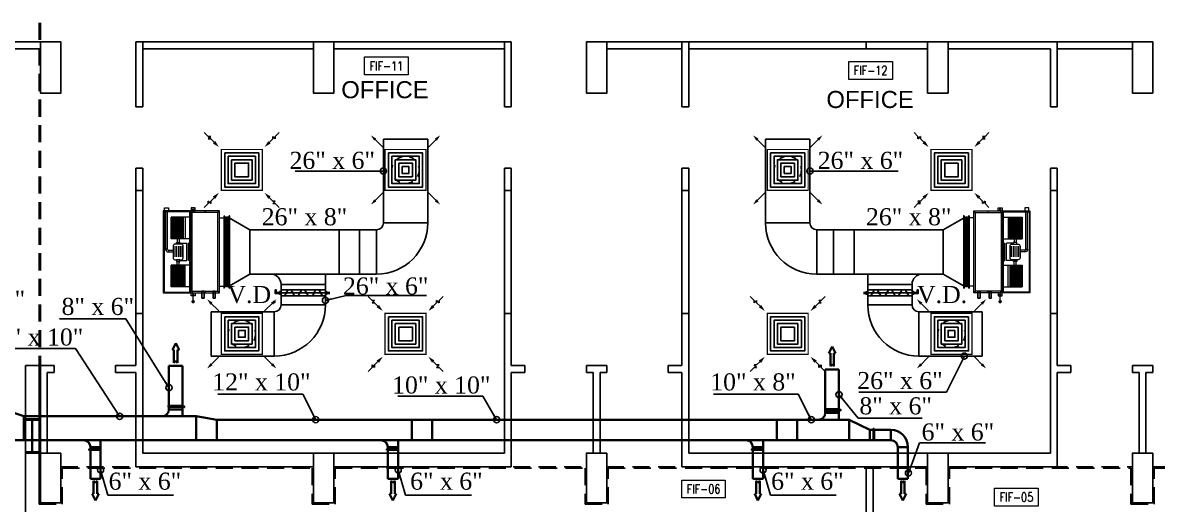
# Model space of a CAD drawing. Extents: x -432 to -365, y -145 to 173.
# Drawn here: x -415.22 to -398.6, y 67.2 to 74.25 of the extents above; entities that cross this region are included whole.
import ezdxf
from ezdxf.enums import TextEntityAlignment as Align

# ---------------------------------------------------------------- set-up
doc = ezdxf.new("R2010")
doc.units = 0
doc.header["$MEASUREMENT"] = 0
for name, pattern in [('DASHDOT', [1, 0.5, -0.25, 0, -0.25]), ('HIDDEN', [0.375, 0.25, -0.125]), ('HIDDEN-Z', [3, 2, -1])]:
    doc.linetypes.add(name, pattern=pattern)
for name, color, linetype in [('01_AC-EQUIP', 206, 'Continuous'), ('03_AC-S.DUCT', 5, 'Continuous'), ('12-AC-FL.CONN.', 2, 'Continuous'), ('A.C.VOLUM DAMPER', 2, 'Continuous'), ('COL', 2, 'Continuous'), ('COLHATCH', 5, 'Continuous'), ('elev', 2, 'Continuous'), ('FASEL', 253, 'Continuous'), ('M-CH-WP-R', 40, 'HIDDEN-Z'), ('M-CH-WP-S', 142, 'Continuous'), ('M-DIFUSER', 195, 'Continuous'), ('M-DUCT-RA', 30, 'Continuous'), ('M-DUCT-SA', 5, 'Continuous'), ('M-EQBMNT', 21, 'Continuous'), ('Ties', 5, 'Continuous'), ('WALL', 4, 'Continuous'), ('WIN', 5, 'Continuous'), ('ZONE TEXT', 73, 'Continuous')]:
    doc.layers.add(name, color=color, linetype=linetype)
for name, color, linetype, lineweight in [('04-AC_F.A.DUCT', 4, 'Continuous', 35), ('A-SYMB-RMNU', 4, 'Continuous', 9), ('AC-TEXT', 15, 'Continuous', 30)]:
    doc.layers.add(name, color=color, linetype=linetype, lineweight=lineweight)
doc.styles.add('AC', font='romans.shx', dxfattribs={"height": 0.2})
doc.styles.add('ARABY', font='sosa.shx')
doc.styles.add('ROMANS-TITLE', font='ROMANS.shx', dxfattribs={"width": 0.8})
doc.dimstyles.new('IHAB', dxfattribs={"dimscale": 0, "dimtxt": 0.15, "dimasz": 0.09, "dimexe": 0.18, "dimexo": 0.0625, "dimgap": 0, "dimtad": 0, "dimtih": 1, "dimtoh": 1, "dimzin": 0, "dimdsep": 46, "dimtxsty": 'ARABY', "dimcen": 0.03, "dimse1": 1, "dimse2": 1, "dimclrd": 36, "dimclrt": 42, "dimadec": 0, "dimazin": 0, "dimtfac": 1, "dimtmove": 1, "dimatfit": 3, "dimldrblk": 'ORIGIN', "dimfxl": 1, "dimtolj": 1, "dimtzin": 0, "dimarcsym": 0})
pattern_1 = [(45, (866.5167, 334.849202), (-0.01347038418, 0.01347038418), []), (45, (866.52568, 334.849202), (-0.01347038418, 0.01347038418), [])]

# ---------------------------------------------------------------- blocks, each defined once
blk = doc.blocks.new('*U251')
at = {"layer": 'M-DIFUSER', "ltscale": 5, "const_width": 18}
blk.add_lwpolyline([(-300, 300), (300, 300), (300, -300), (-300, -300)], close=True, dxfattribs=at)
at = {"layer": 'M-DIFUSER', "color": 21}
for points in [[(250, 250), (-250, 250), (-250, -250), (250, -250)], [(200, 200), (-200, 200), (-200, -200), (200, -200)], [(150, 150), (-150, 150), (-150, -150), (150, -150)], [(100, 100), (-100, 100), (-100, -100), (100, -100)], [(50, 50), (-50, 50), (-50, -50), (50, -50)]]:
    blk.add_lwpolyline(points, close=True, dxfattribs=at)
at = {"layer": 'M-DUCT-SA', "color": 5, "extrusion": (-5.07059e-20, -1.19855e-17, -1)}
blk.add_line((-461, 461), (-335, 335), dxfattribs=at)
at = {"layer": 'M-DUCT-SA', "color": 5, "extrusion": (-1.19855e-17, 5.07059e-20, -1)}
blk.add_line((461, 461), (335, 335), dxfattribs=at)
at = {"layer": 'M-DUCT-SA', "color": 5, "extrusion": (1.19855e-17, -5.07059e-20, -1)}
blk.add_line((-461, -461), (-335, -335), dxfattribs=at)
at = {"layer": 'M-DUCT-SA', "color": 5, "extrusion": (5.07059e-20, 1.19855e-17, -1)}
blk.add_line((461, -461), (335, -335), dxfattribs=at)
at = {"layer": 'M-DUCT-SA', "color": 5, "extrusion": (-5.07059e-20, -1.19855e-17, -1)}
blk.add_solid([(460, 428), (429, 459), (507, 507)], dxfattribs=at)
at = {"layer": 'M-DUCT-SA', "color": 5, "extrusion": (5.07059e-20, -1.19855e-17, -1)}
blk.add_solid([(-460, 428), (-429, 459), (-507, 507)], dxfattribs=at)
at = {"layer": 'M-DUCT-SA', "color": 5, "extrusion": (1.19855e-17, -5.07059e-20, -1)}
blk.add_solid([(428, -460), (459, -429), (507, -507)], dxfattribs=at)
at = {"layer": 'M-DUCT-SA', "color": 5, "extrusion": (-1.19855e-17, -5.07059e-20, -1)}
blk.add_solid([(-428, -460), (-459, -429), (-507, -507)], dxfattribs=at)
blk = doc.blocks.new('*U254')
at = {"layer": 'M-DIFUSER', "ltscale": 5, "const_width": 18}
blk.add_lwpolyline([(-300, 300), (300, 300), (300, -300), (-300, -300)], close=True, dxfattribs=at)
at = {"layer": 'M-DIFUSER', "color": 21}
for points in [[(250, 250), (-250, 250), (-250, -250), (250, -250)], [(200, 200), (-200, 200), (-200, -200), (200, -200)], [(150, 150), (-150, 150), (-150, -150), (150, -150)], [(100, 100), (-100, 100), (-100, -100), (100, -100)]]:
    blk.add_lwpolyline(points, close=True, dxfattribs=at)
at = {"layer": 'M-DUCT-RA', "color": 30}
for p, q in [((-491, 491), (-549, 549)), ((491, 491), (549, 549)), ((-491, 455), (-491, 491)), ((-455, 491), (-491, 455)), ((-455, 455), (-455, 491)), ((-406, 406), (-455, 455)), ((406, 406), (455, 455)), ((455, 491), (491, 491)), ((491, 455), (455, 491)), ((455, 455), (491, 455)), ((-491, -491), (-549, -549)), ((-491, -455), (-455, -491)), ((-455, -455), (-491, -455)), ((-455, -491), (-491, -491)), ((-406, -406), (-455, -455)), ((406, -406), (455, -455)), ((455, -491), (491, -455)), ((455, -455), (455, -491)), ((491, -455), (491, -491)), ((491, -491), (549, -549))]:
    blk.add_line(p, q, dxfattribs=at)
for points in [[(-389, 424), (-424, 389), (-335, 335)], [(424, 389), (389, 424), (335, 335)], [(-424, -389), (-389, -424), (-335, -335)], [(389, -424), (424, -389), (335, -335)]]:
    blk.add_solid(points, dxfattribs=at)
blk = doc.blocks.new('A$C069E27EC')
at = {"layer": '01_AC-EQUIP', "color": 2, "linetype": 'Continuous'}
for p, q in [((0, 0), (0, -130)), ((1, 0.3), (0.5, -1.3)), ((1, 0.3), (1.5, -1.3)), ((2, 0.3), (1.5, -1.3)), ((2, 0.3), (2.5, -1.3)), ((3, 0.3), (2.5, -1.3)), ((3, 0.3), (3.6, -1.3)), ((4.1, 0.3), (3.6, -1.3)), ((4.1, 0.3), (4.6, -1.3)), ((5.1, 0.3), (4.6, -1.3)), ((5.1, 0.3), (5.6, -1.3)), ((6.1, 0.3), (5.6, -1.3)), ((6.1, 0.3), (6.6, -1.3)), ((7.1, 0.3), (6.6, -1.3)), ((7.1, 0.3), (7.6, -1.3)), ((8.1, 0.3), (7.6, -1.3)), ((8.1, 0.3), (8.6, -1.3)), ((9.2, 0.3), (8.6, -1.3)), ((9.2, 0.3), (9.7, -1.3)), ((1.5, -128.7), (1.5, -1.3)), ((2.5, -128.7), (2.5, -1.3)), ((3.6, -128.7), (3.6, -1.3)), ((4.6, -128.7), (4.6, -1.3)), ((5.6, -128.7), (5.6, -1.3)), ((6.6, -128.7), (6.6, -1.3)), ((7.6, -128.7), (7.6, -1.3)), ((8.6, -128.7), (8.6, -1.3)), ((1, -130.3), (0.5, -128.7)), ((1, -130.3), (1.5, -128.7)), ((2, -130.3), (1.5, -128.7)), ((2, -130.3), (2.5, -128.7)), ((3, -130.3), (2.5, -128.7)), ((3, -130.3), (3.6, -128.7)), ((4.1, -130.3), (3.6, -128.7)), ((4.1, -130.3), (4.6, -128.7)), ((5.1, -130.3), (4.6, -128.7)), ((5.1, -130.3), (5.6, -128.7)), ((6.1, -130.3), (5.6, -128.7)), ((6.1, -130.3), (6.6, -128.7)), ((7.1, -130.3), (6.6, -128.7)), ((7.1, -130.3), (7.6, -128.7)), ((8.1, -130.3), (7.6, -128.7)), ((8.1, -130.3), (8.6, -128.7)), ((9.2, -130.3), (8.6, -128.7)), ((9.2, -130.3), (9.7, -128.7))]:
    blk.add_line(p, q, dxfattribs=at)
for points in [[(0, 2.5), (0.5, 2.5), (0.5, -132.5), (0, -132.5)], [(9.7, 2.5), (10.2, 2.5), (10.2, -132.5), (9.7, -132.5)]]:
    blk.add_lwpolyline(points, close=True, dxfattribs=at)
blk = doc.blocks.new('A$C7CD32F90')
at = {"layer": '01_AC-EQUIP', "color": 1, "lineweight": 20}
for p, q in [((0.089, -0.4), (0.089, -0.116)), ((0.408, -0.116), (0.089, -0.116)), ((0.408, -0.117), (0.089, -0.117)), ((0.408, -0.119), (0.089, -0.119)), ((0.408, -0.122), (0.089, -0.122)), ((0.408, -0.125), (0.089, -0.125)), ((0.408, -0.128), (0.089, -0.128)), ((0.408, -0.132), (0.089, -0.132)), ((0.408, -0.136), (0.089, -0.136)), ((0.408, -0.141), (0.089, -0.141)), ((0.408, -0.148), (0.089, -0.148)), ((0.408, -0.155), (0.089, -0.155)), ((0.408, -0.164), (0.089, -0.164)), ((0.408, -0.4), (0.408, -0.116)), ((0.599, -0.074), (0.599, -0.145)), ((0.626, -0.074), (0.599, -0.074)), ((0.626, -0.074), (0.626, -0.145)), ((0.639, -0.035), (1.2, -0.035)), ((0.639, -0.061), (0.639, -0.035)), ((0.639, -0.061), (1.2, -0.061)), ((0.791, -0.4), (0.791, -0.116)), ((0.791, -0.116), (1.11, -0.116)), ((0.791, -0.117), (1.11, -0.117)), ((0.791, -0.119), (1.11, -0.119)), ((0.791, -0.122), (1.11, -0.122)), ((0.791, -0.125), (1.11, -0.125)), ((0.791, -0.128), (1.11, -0.128)), ((0.791, -0.132), (1.11, -0.132)), ((0.791, -0.136), (1.11, -0.136)), ((0.791, -0.141), (1.11, -0.141)), ((0.791, -0.148), (1.11, -0.148)), ((0.791, -0.155), (1.11, -0.155)), ((0.791, -0.164), (1.11, -0.164)), ((1.11, -0.4), (1.11, -0.116)), ((0.408, -0.173), (0.089, -0.173)), ((0.408, -0.183), (0.089, -0.183)), ((0.408, -0.193), (0.089, -0.193)), ((0.408, -0.201), (0.089, -0.201)), ((0.408, -0.209), (0.089, -0.209)), ((0.408, -0.219), (0.089, -0.219)), ((0.408, -0.229), (0.089, -0.229)), ((0.408, -0.239), (0.089, -0.239)), ((0.408, -0.255), (0.089, -0.255)), ((0.408, -0.275), (0.089, -0.275)), ((0.408, -0.295), (0.089, -0.295)), ((0.089, -0.321), (0.408, -0.321)), ((0.408, -0.204), (0.46, -0.204)), ((0.408, -0.231), (0.46, -0.231)), ((0.472, -0.243), (0.472, -0.343)), ((0.683, -0.168), (0.526, -0.168)), ((0.683, -0.194), (0.526, -0.194)), ((0.683, -0.221), (0.526, -0.221)), ((0.683, -0.248), (0.526, -0.248)), ((0.683, -0.274), (0.526, -0.274)), ((0.726, -0.243), (0.726, -0.343)), ((0.791, -0.204), (0.739, -0.204)), ((0.791, -0.231), (0.739, -0.231)), ((0.791, -0.173), (1.11, -0.173)), ((0.791, -0.183), (1.11, -0.183)), ((0.791, -0.193), (1.11, -0.193)), ((0.791, -0.201), (1.11, -0.201)), ((0.791, -0.209), (1.11, -0.209)), ((0.791, -0.219), (1.11, -0.219)), ((0.791, -0.229), (1.11, -0.229)), ((0.791, -0.239), (1.11, -0.239)), ((0.791, -0.255), (1.11, -0.255)), ((0.791, -0.275), (1.11, -0.275)), ((0.791, -0.295), (1.11, -0.295)), ((1.11, -0.321), (0.791, -0.321)), ((0.022, -0.425), (0.001, -0.425)), ((0.011, -0.418), (0.011, -0.432)), ((0.472, -0.343), (0.726, -0.343)), ((0.472, -0.37), (0.726, -0.37)), ((0.472, -0.4), (0.472, -0.37)), ((0.726, -0.4), (0.726, -0.37)), ((1.178, -0.425), (1.199, -0.425)), ((1.189, -0.418), (1.189, -0.432)), ((0.022, -0.615), (0.001, -0.615)), ((0.011, -0.608), (0.011, -0.622)), ((1.178, -0.615), (1.199, -0.615)), ((1.189, -0.608), (1.189, -0.622)), ((0.022, -0.81), (0.001, -0.81)), ((0.011, -0.803), (0.011, -0.817)), ((0.1, -0.824), (0.1, -0.89)), ((1.1, -0.824), (1.1, -0.89)), ((1.178, -0.81), (1.199, -0.81)), ((1.189, -0.803), (1.189, -0.817))]:
    blk.add_line(p, q, dxfattribs=at)
at = {"layer": '01_AC-EQUIP', "color": 1, "linetype": 'DASHDOT', "lineweight": 20}
for p, q in [((0.408, -0.193), (0.089, -0.193)), ((0.791, -0.193), (1.11, -0.193))]:
    blk.add_line(p, q, dxfattribs=at)
at = {"layer": '01_AC-EQUIP', "color": 4, "lineweight": 20}
blk.add_line((-0.128, -0.438), (-0.023, -0.438), dxfattribs=at)
at = {"layer": '01_AC-EQUIP', "color": 1, "lineweight": 20}
for points in [[(0, -0.4), (1.2, -0.4), (1.2, 0), (0, 0)], [(0.012, -0.388), (1.188, -0.388), (1.188, -0.012), (0.012, -0.012)], [(1.244, -0.076), (1.2, -0.076), (1.2, -0.016), (1.244, -0.016)], [(0.485, -0.193), (0.46, -0.193), (0.46, -0.243), (0.485, -0.243)], [(0.714, -0.193), (0.739, -0.193), (0.739, -0.243), (0.714, -0.243)], [(-0.044, -0.407), (0, -0.407), (0, -0.467), (-0.044, -0.467)], [(1.2, -0.4), (0, -0.4), (0, -0.824), (1.2, -0.824)], [(1.175, -0.42), (0.024, -0.42), (0.024, -0.8), (1.175, -0.8)], [(1.244, -0.407), (1.2, -0.407), (1.2, -0.467), (1.244, -0.467)]]:
    blk.add_lwpolyline(points, close=True, dxfattribs=at)
blk.add_lwpolyline([(0.687, -0.145), (0.511, -0.145, 0.414214), (0.485, -0.171), (0.485, -0.264, 0.414214), (0.511, -0.291), (0.687, -0.291, 0.414214), (0.714, -0.264), (0.714, -0.171, 0.414214)], format="xyb", close=True, dxfattribs=at)
at = {"layer": '01_AC-EQUIP', "color": 4, "lineweight": 20, "const_width": 0.0252}
blk.add_lwpolyline([(-0.126, -0.45, 1), (-0.131, -0.425, 1)], format="xyb", close=True, dxfattribs=at)
at = {"layer": '01_AC-EQUIP', "color": 1, "lineweight": 20}
for centre in [(-0.023, -0.438), (1.223, -0.438)]:
    blk.add_circle(centre, 0.00932, dxfattribs=at)
for radius in [0.0399, 0.0133]:
    blk.add_arc((0.639, -0.074), radius, 90.0006, 180.0006, dxfattribs=at)
at = {"layer": '01_AC-EQUIP', "color": 1, "lineweight": 20, "extrusion": (0, 0, -1)}
for centre, major_axis, start_param, end_param in [((0.011, -0.425), (-0.00827, 0), -1.570796, 4.712389), ((0.011, -0.425), (-0.0047, 0), 3.141593, 9.424778), ((0.011, -0.615), (-0.00827, 0), -1.570796, 4.712389), ((0.011, -0.615), (-0.0047, 0), 3.141593, 9.424778), ((0.011, -0.81), (-0.00827, 0), -1.570796, 4.712389), ((0.011, -0.81), (-0.0047, 0), 3.141593, 9.424778)]:
    blk.add_ellipse(centre, major_axis=major_axis, ratio=0.646018, start_param=start_param, end_param=end_param, dxfattribs=at)
at = {"layer": '01_AC-EQUIP', "color": 1, "lineweight": 20}
for centre, major_axis, start_param, end_param in [((1.189, -0.425), (0.00827, 0), -1.570796, 4.712389), ((1.189, -0.425), (0.0047, 0), 3.141593, 9.424778), ((1.189, -0.615), (0.00827, 0), -1.570796, 4.712389), ((1.189, -0.615), (0.0047, 0), 3.141593, 9.424778), ((1.189, -0.81), (0.00827, 0), -1.570796, 4.712389), ((1.189, -0.81), (0.0047, 0), 3.141593, 9.424778)]:
    blk.add_ellipse(centre, major_axis=major_axis, ratio=0.646018, start_param=start_param, end_param=end_param, dxfattribs=at)
at = {"layer": 'M-CH-WP-R', "color": 6, "linetype": 'ByBlock', "ltscale": 1.5}
blk.add_lwpolyline([(0.025, -0.762), (0.025, -0.732), (-0.075, -0.732), (-0.075, -0.762)], close=True, dxfattribs=at)
at = {"layer": 'M-CH-WP-S', "color": 5, "linetype": 'ByBlock', "ltscale": 1.5}
blk.add_lwpolyline([(0.025, -0.597), (0.025, -0.567), (-0.075, -0.567), (-0.075, -0.597)], close=True, dxfattribs=at)
at = {"layer": 'M-EQBMNT', "color": 21, "linetype": 'ByBlock', "ltscale": 1.5}
for p, q in [((0.408, -0.116), (0.089, -0.116)), ((0.791, -0.116), (1.11, -0.116))]:
    blk.add_line(p, q, dxfattribs=at)
at = {"layer": '01_AC-EQUIP', "color": 1, "lineweight": 20, "xscale": 0.00784765227677817, "yscale": 0.00784765227677817, "zscale": 0.00784765227677817, "rotation": 270}
blk.add_blockref('A$C069E27EC', (1.11, -0.89), dxfattribs=at)
blk = doc.blocks.new('A$C180A56EA')
at = {"layer": 'A.C.VOLUM DAMPER'}
h = blk.add_hatch(dxfattribs=at)
h.set_pattern_fill('ANSI31', color=256, scale=0.001, style=0)
h.set_pattern_definition([(45, (129.5106855, -230.48025158), (-8.838834765e-05, 8.838834765e-05), [])])
h.paths.add_polyline_path([(0.0459, 0.0039), (0.0459, 0.0065), (0.0401, 0.0065), (0.0401, -0.0027), (0.0459, -0.0027), (0.0459, 0), (0.0603, 0), (0.0603, 0.0128), (0.057, 0.0128), (0.057, 0.0039)])
for p, q in [((-0.1242, 0.0032), (-0.1161, 0.0032)), ((-0.1161, 0.0004), (-0.119, 0.0032)), ((-0.1185, 0), (-0.1161, 0.0024)), ((-0.1161, 0.0015), (-0.1179, 0.0032)), ((-0.1174, 0), (-0.1161, 0.0013)), ((-0.1161, 0.0026), (-0.1168, 0.0032)), ((-0.1163, 0), (-0.1161, 0.0001)), ((-0.1161, 0.0001), (-0.1104, 0.0058)), ((-0.1161, 0.0013), (-0.1116, 0.0058)), ((-0.1161, 0.0024), (-0.1127, 0.0058)), ((-0.1161, -0.0026), (-0.1161, 0.0058)), ((-0.1161, 0.0035), (-0.1138, 0.0058)), ((-0.1161, 0.0058), (-0.1099, 0.0058)), ((-0.1161, 0.0057), (-0.116, 0.0058)), ((-0.1161, 0.0046), (-0.1149, 0.0058)), ((-0.1161, -0.001), (-0.1099, 0.0053)), ((-0.1099, -0.0014), (-0.1161, 0.0048)), ((-0.1161, -0.0021), (-0.1099, 0.0042)), ((-0.1099, -0.0026), (-0.1161, 0.0037)), ((-0.1109, -0.0026), (-0.1161, 0.0026)), ((-0.112, -0.0026), (-0.1161, 0.0015)), ((-0.1131, -0.0026), (-0.1161, 0.0004)), ((-0.1099, -0.0003), (-0.116, 0.0058)), ((-0.1156, -0.0026), (-0.1099, 0.0031)), ((-0.1099, 0.0008), (-0.1149, 0.0058)), ((-0.1145, -0.0026), (-0.1099, 0.002)), ((-0.1099, 0.0019), (-0.1138, 0.0058)), ((-0.1134, -0.0026), (-0.1099, 0.0009)), ((-0.1128, 0.0019), (0.0401, 0.0019)), ((-0.1099, 0.003), (-0.1127, 0.0058)), ((-0.1099, 0.0041), (-0.1116, 0.0058)), ((-0.1099, 0.0052), (-0.1105, 0.0058)), ((0.0401, 0.0121), (-0.1099, 0.0121)), ((-0.0882, 0.0113), (-0.0994, -0.0075)), ((-0.0768, 0.0113), (-0.0656, -0.0075)), ((-0.0402, 0.0113), (-0.0514, -0.0075)), ((-0.0284, 0.0113), (-0.0173, -0.0075)), ((0.0056, 0.0113), (-0.0056, -0.0075)), ((0.0174, 0.0113), (0.0286, -0.0075)), ((0.0459, 0.0065), (0.0401, 0.0065)), ((0.0401, 0.0065), (0.0401, -0.0027)), ((0.0459, 0.0039), (0.0459, 0.0065)), ((0.057, 0.0039), (0.0459, 0.0039)), ((0.0603, 0.0128), (0.057, 0.0128)), ((0.057, 0.0128), (0.057, 0.0039)), ((0.0603, 0.0128), (0.0603, 0)), ((-0.1242, 0), (-0.1161, 0)), ((-0.1142, -0.0026), (-0.1161, -0.0007)), ((-0.1153, -0.0026), (-0.1161, -0.0018)), ((-0.1099, -0.0026), (-0.1161, -0.0026)), ((-0.1123, -0.0026), (-0.1099, -0.0003)), ((-0.1111, -0.0026), (-0.1099, -0.0014)), ((-0.11, -0.0026), (-0.1099, -0.0025)), ((-0.1099, -0.0083), (0.0401, -0.0083)), ((0.0401, -0.0027), (0.0459, -0.0027)), ((0.0603, 0), (0.0459, 0)), ((0.0459, -0.0027), (0.0459, 0))]:
    blk.add_line(p, q, dxfattribs=at)
at = {"layer": 'A.C.VOLUM DAMPER', "extrusion": (0, 0, -1)}
for centre, major_axis, start_param, end_param in [((-0.0938, 0.0019), (0.00135, 0.00135), 3.926991, 7.068583), ((-0.0938, 0.0019), (-0.00135, 0.00135), 2.356195, 5.497787), ((-0.0712, 0.0019), (0.00135, 0.00135), 3.926991, 7.068583), ((-0.0712, 0.0019), (-0.00135, 0.00135), 2.356195, 5.497787), ((-0.0458, 0.0019), (0.00135, 0.00135), 3.926991, 7.068583), ((-0.0458, 0.0019), (-0.00135, 0.00135), 2.356195, 5.497787), ((-0.0228, 0.0019), (0.00135, 0.00135), 3.926991, 7.068583), ((-0.0228, 0.0019), (-0.00135, 0.00135), 2.356194, 5.497787), ((0, 0.0019), (0.00135, 0.00135), 3.926991, 7.068583), ((0, 0.0019), (0.00135, 0.00135), 0.785398, 3.926991), ((0.023, 0.0019), (0.00135, 0.00135), 3.926991, 7.068583), ((0.023, 0.0019), (-0.00135, 0.00135), 2.356195, 5.497787)]:
    blk.add_ellipse(centre, major_axis=major_axis, ratio=1, start_param=start_param, end_param=end_param, dxfattribs=at)
blk = doc.blocks.new('A$C4397250F')
at = {"layer": '04-AC_F.A.DUCT'}
for p, q in [((0, 0), (-0.0241, -0.0482)), ((-0.0241, -0.0482), (-0.0132, -0.0482)), ((-0.0132, -0.0482), (-0.0132, -0.1443)), ((0.0241, -0.0482), (0, 0)), ((0.0132, -0.0482), (0.0241, -0.0482)), ((0.0132, -0.0482), (0.0132, -0.1443)), ((0, -0.1288), (-0.0132, -0.1443)), ((0.0132, -0.1443), (0, -0.1288))]:
    blk.add_line(p, q, dxfattribs=at)
blk = doc.blocks.new('A-ROOM')
at = {"layer": 'A-SYMB-RMNU'}
blk.add_lwpolyline([(-425, 175), (425, 175), (425, -175), (-425, -175)], close=True, dxfattribs=at)
at = {"layer": 'A-SYMB-RMNU', "style": 'ROMANS-TITLE', "width": 0.8}
blk.add_attdef('ROOM-NO', text='', height=175, dxfattribs=at).set_placement((0, 0), align=Align.MIDDLE)

msp = doc.modelspace()

# ---------------------------------------------------------------- hatches: boundary and pattern name
at = {"layer": 'COLHATCH', "linetype": 'Continuous'}
h = msp.add_hatch(dxfattribs=at)
h.set_pattern_fill('_USER', color=252, scale=0.05, angle=45, style=0, double=1, pattern_type=0)
h.set_pattern_definition([(45, (-202.924395, -132.77691), (-0.035355339, 0.035355339), []), (135, (-202.924395, -132.77691), (-0.035355339, -0.035355339), [])])
h.paths.add_polyline_path([(-382.484, 84.803), (-382.784, 84.803), (-382.784, 83.903), (-382.484, 83.903)])
h.paths.add_polyline_path([(-380.484, 84.803), (-381.284, 84.803), (-381.284, 84.503), (-380.484, 84.503)])
h.paths.add_polyline_path([(-380.684, 79.223), (-381.484, 79.223), (-381.484, 78.923), (-380.684, 78.923)])
h.paths.add_polyline_path([(-378.134, 79.223), (-378.934, 79.223), (-378.934, 78.923), (-378.134, 78.923)])
h.paths.add_polyline_path([(-378.534, 82.803), (-378.834, 82.803), (-378.834, 82.203), (-378.534, 82.203)])
h.paths.add_polyline_path([(-380.392, 67.953), (-381.492, 67.953), (-381.492, 67.653), (-380.639, 67.653, -0.011587), (-380.655, 66.967), (-380.405, 66.957, 0.01656)])
h.paths.add_polyline_path([(-380.586, 65.223), (-380.84, 65.223, -0.040808), (-381.428, 62.884), (-381.192, 62.803, 0.04151)])
h.paths.add_polyline_path([(-382.484, 65.823), (-382.784, 65.823), (-382.784, 64.923), (-382.484, 64.923)])
h.paths.add_polyline_path([(-386.614, 65.823), (-387.014, 65.823), (-387.014, 64.923), (-386.614, 64.923)])
h.paths.add_polyline_path([(-390.414, 65.823), (-390.864, 65.823), (-390.864, 64.923), (-390.414, 64.923)])
h.paths.add_polyline_path([(-390.664, 64.003), (-390.964, 64.003), (-390.964, 63.103), (-390.664, 63.103)])
h.paths.add_polyline_path([(-398.664, 65.823), (-398.964, 65.823), (-398.964, 64.923), (-398.664, 64.923)])
h.paths.add_polyline_path([(-398.664, 64.003), (-398.964, 64.003), (-398.964, 63.103), (-398.664, 63.103)])
h.paths.add_polyline_path([(-398.664, 83.653), (-398.964, 83.653), (-398.964, 83.053), (-398.664, 83.053)])
h.paths.add_polyline_path([(-390.414, 84.803), (-390.864, 84.803), (-390.864, 83.903), (-390.414, 83.903)])
h.paths.add_polyline_path([(-398.664, 87.003), (-398.964, 87.003), (-398.964, 86.403), (-398.664, 86.403)])
h.paths.add_polyline_path([(-400.014, 84.803), (-405.714, 84.803), (-405.714, 83.053), (-405.414, 83.053), (-405.414, 84.503), (-400.314, 84.503), (-400.314, 83.053), (-400.014, 83.053)])
h.paths.add_polyline_path([(-405.414, 87.003), (-405.714, 87.003), (-405.714, 86.403), (-405.414, 86.403)])
h.paths.add_polyline_path([(-414.764, 84.803), (-415.214, 84.803), (-415.214, 83.903), (-414.764, 83.903)])
h.paths.add_polyline_path([(-418.564, 84.803), (-418.964, 84.803), (-418.964, 83.903), (-418.564, 83.903)])
h.paths.add_polyline_path([(-422.844, 84.803), (-423.144, 84.803), (-423.144, 83.903), (-422.844, 83.903)])
h.paths.add_polyline_path([(-424.344, 84.803), (-425.144, 84.803), (-425.144, 84.503), (-424.344, 84.503)])
h.paths.add_polyline_path([(-426.794, 82.803), (-427.094, 82.803), (-427.094, 82.203), (-426.794, 82.203)])
h.paths.add_polyline_path([(-424.144, 79.223), (-424.944, 79.223), (-424.944, 78.923), (-424.144, 78.923)])
h.paths.add_polyline_path([(-426.694, 79.223), (-427.494, 79.223), (-427.494, 78.923), (-426.694, 78.923)])
h.paths.add_polyline_path([(-426.694, 74.223), (-427.494, 74.223), (-427.494, 73.923), (-426.694, 73.923)])
h.paths.add_polyline_path([(-424.144, 74.173), (-425.044, 74.173), (-425.044, 73.923), (-424.144, 73.923)])
h.paths.add_polyline_path([(-424.137, 67.953), (-425.237, 67.953, 0.01656), (-425.224, 66.957), (-424.974, 66.967, -0.011587), (-424.99, 67.653), (-424.137, 67.653)])
h.paths.add_polyline_path([(-424.789, 65.223), (-425.042, 65.223, 0.04151), (-424.437, 62.803), (-424.2, 62.884, -0.040808)])
h.paths.add_polyline_path([(-422.844, 65.823), (-423.144, 65.823), (-423.144, 64.923), (-422.844, 64.923)])
h.paths.add_polyline_path([(-418.614, 65.823), (-419.014, 65.823), (-419.014, 64.923), (-418.614, 64.923)])
h.paths.add_polyline_path([(-414.764, 65.823), (-415.214, 65.823), (-415.214, 64.923), (-414.764, 64.923)])
h.paths.add_polyline_path([(-414.664, 64.003), (-414.964, 64.003), (-414.964, 63.103), (-414.664, 63.103)])
h.paths.add_polyline_path([(-406.664, 65.823), (-406.964, 65.823), (-406.964, 64.923), (-406.664, 64.923)])
h.paths.add_polyline_path([(-406.664, 64.003), (-406.964, 64.003), (-406.964, 63.103), (-406.664, 63.103)])
at = {"layer": 'Ties'}
h = msp.add_hatch(dxfattribs=at)
h.set_pattern_fill('ANSI32', color=256, scale=0.002, style=0)
h.set_pattern_definition(pattern_1)
h.paths.add_polyline_path([(-414.984, 68.453), (-415.184, 68.453), (-415.184, 68.437), (-414.984, 68.437)])
h = msp.add_hatch(dxfattribs=at)
h.set_pattern_fill('ANSI32', color=256, scale=0.002, style=0)
h.set_pattern_definition(pattern_1)
h.paths.add_polyline_path([(-415.079, 68.437), (-415.089, 68.437), (-415.089, 67.969), (-415.079, 67.969)])
h = msp.add_hatch(dxfattribs=at)
h.set_pattern_fill('ANSI32', color=256, scale=0.002, style=0)
h.set_pattern_definition(pattern_1)
h.paths.add_polyline_path([(-414.984, 67.969), (-415.184, 67.969), (-415.184, 67.953), (-414.984, 67.953)])

# ---------------------------------------------------------------- linework, layer by layer
at = {"layer": '03_AC-S.DUCT', "linetype": 'Continuous'}
for p, q in [((-409.939, 72.548), (-409.939, 71.323)), ((-409.939, 72.548), (-409.289, 72.548)), ((-409.289, 72.548), (-409.289, 71.323)), ((-404.339, 72.548), (-404.339, 71.323)), ((-403.689, 72.548), (-404.339, 72.548)), ((-403.689, 72.548), (-403.689, 71.323)), ((-411.895, 71.223), (-412.199, 71.398)), ((-401.734, 71.223), (-401.43, 71.398)), ((-411.895, 71.223), (-411.895, 70.573)), ((-411.895, 71.223), (-410.039, 71.223)), ((-410.588, 70.573), (-410.588, 71.223)), ((-410.288, 70.573), (-410.288, 71.223)), ((-410.039, 71.223), (-410.039, 70.573)), ((-409.939, 71.323), (-409.289, 71.323)), ((-403.689, 71.323), (-404.339, 71.323)), ((-401.734, 71.223), (-403.589, 71.223)), ((-403.589, 71.223), (-403.589, 70.573)), ((-403.341, 70.573), (-403.341, 71.223)), ((-403.041, 70.573), (-403.041, 71.223)), ((-401.734, 71.223), (-401.734, 70.573)), ((-411.895, 70.573), (-412.199, 70.398)), ((-411.895, 70.573), (-410.039, 70.573)), ((-410.788, 70.123), (-410.788, 70.573)), ((-401.734, 70.573), (-403.589, 70.573)), ((-402.841, 70.123), (-402.841, 70.573)), ((-401.734, 70.573), (-401.43, 70.398)), ((-411.438, 70.123), (-411.438, 70.423)), ((-411.438, 70.423), (-410.788, 70.423)), ((-402.191, 70.423), (-402.841, 70.423)), ((-402.191, 70.123), (-402.191, 70.423)), ((-412.464, 70.023), (-411.538, 70.023)), ((-412.464, 70.023), (-412.464, 69.373)), ((-411.538, 70.023), (-411.538, 69.373)), ((-411.438, 70.123), (-410.788, 70.123)), ((-402.191, 70.123), (-402.841, 70.123)), ((-401.164, 70.023), (-402.091, 70.023)), ((-402.091, 70.023), (-402.091, 69.373)), ((-401.164, 70.023), (-401.164, 69.373)), ((-412.464, 69.373), (-411.538, 69.373)), ((-401.164, 69.373), (-402.091, 69.373))]:
    msp.add_line(p, q, dxfattribs=at)
for centre, radius, start, end in [((-410.039, 71.323), 0.1, 270, 360), ((-410.039, 71.323), 0.75, 270, 360), ((-403.589, 71.323), 0.75, 180, 270), ((-403.589, 71.323), 0.1, 180, 270), ((-411.588, 70.423), 0.15, 0, 90), ((-402.041, 70.423), 0.15, 90, 180), ((-411.538, 70.123), 0.1, 270, 0), ((-411.538, 70.123), 0.75, 270, 0), ((-402.091, 70.123), 0.75, 180, 270), ((-402.091, 70.123), 0.1, 180, 270)]:
    msp.add_arc(centre, radius, start, end, dxfattribs=at)
at = {"layer": '04-AC_F.A.DUCT', "linetype": 'Continuous'}
for p, q in [((-413.081, 68.591), (-413.081, 69.228)), ((-413.081, 69.228), (-412.881, 69.228)), ((-412.881, 68.491), (-412.881, 69.228)), ((-403.463, 68.541), (-403.463, 69.178)), ((-403.463, 69.178), (-403.263, 69.178)), ((-403.263, 68.441), (-403.263, 69.178)), ((-415.207, 68.491), (-415.657, 68.641)), ((-413.081, 68.591), (-412.881, 68.591)), ((-403.463, 68.541), (-403.263, 68.541)), ((-415.207, 68.491), (-412.681, 68.491)), ((-415.207, 68.141), (-415.207, 68.491)), ((-412.681, 68.491), (-412.681, 68.141)), ((-412.381, 68.441), (-412.681, 68.491)), ((-412.381, 68.441), (-403.113, 68.441)), ((-412.381, 68.441), (-412.381, 68.141)), ((-409.524, 68.141), (-409.524, 68.441)), ((-409.224, 68.141), (-409.224, 68.441)), ((-404.175, 68.141), (-404.175, 68.441)), ((-403.875, 68.141), (-403.875, 68.441)), ((-403.113, 68.441), (-403.113, 68.141)), ((-402.813, 68.291), (-403.113, 68.441)), ((-402.813, 68.291), (-402.813, 68.141)), ((-402.502, 68.291), (-402.813, 68.291)), ((-402.502, 68.291), (-402.502, 68.141)), ((-423.194, 68.141), (-402.502, 68.141)), ((-414.233, 67.575), (-414.233, 68.041)), ((-414.233, 68.041), (-414.083, 68.041)), ((-414.083, 67.575), (-414.083, 68.141)), ((-409.874, 67.575), (-409.874, 68.041)), ((-409.874, 68.041), (-409.724, 68.041)), ((-409.724, 67.575), (-409.724, 68.141)), ((-404.525, 67.575), (-404.525, 68.041)), ((-404.525, 68.041), (-404.375, 68.041)), ((-404.375, 67.575), (-404.375, 68.141)), ((-402.402, 67.575), (-402.402, 68.041)), ((-402.402, 68.041), (-402.252, 68.041)), ((-402.252, 67.575), (-402.252, 68.041)), ((-414.083, 67.575), (-414.233, 67.575)), ((-409.724, 67.575), (-409.874, 67.575)), ((-404.375, 67.575), (-404.525, 67.575)), ((-402.252, 67.575), (-402.402, 67.575))]:
    msp.add_line(p, q, dxfattribs=at)
for centre, radius, start, end in [((-413.181, 68.591), 0.1, 270, 0), ((-403.563, 68.541), 0.1, 270, 0), ((-402.502, 68.041), 0.25, 0, 90), ((-414.333, 68.041), 0.1, 0, 90), ((-409.974, 68.041), 0.1, 0, 90), ((-404.625, 68.041), 0.1, 0, 90), ((-402.502, 68.041), 0.1, 0, 90)]:
    msp.add_arc(centre, radius, start, end, dxfattribs=at)
at = {"layer": '12-AC-FL.CONN.', "linetype": 'HIDDEN', "ltscale": 0.25}
for centre in [(-409.614, 72.098), (-404.014, 72.098), (-412.014, 69.698), (-401.614, 69.698)]:
    msp.add_circle(centre, 0.2, dxfattribs=at)
at = {"layer": 'COL', "linetype": 'Continuous'}
for points in [[(-414.664, 73.973), (-414.964, 73.973), (-414.964, 73.223), (-414.664, 73.223)], [(-410.664, 73.973), (-410.964, 73.973), (-410.964, 73.223), (-410.664, 73.223)], [(-406.664, 73.973), (-406.964, 73.973), (-406.964, 73.223), (-406.664, 73.223)], [(-401.664, 73.973), (-401.964, 73.973), (-401.964, 73.223), (-401.664, 73.223)], [(-398.664, 73.973), (-398.964, 73.973), (-398.964, 73.223), (-398.664, 73.223)], [(-414.664, 67.953), (-414.964, 67.953), (-414.964, 67.223), (-414.664, 67.223)], [(-410.664, 67.953), (-410.964, 67.953), (-410.964, 67.223), (-410.664, 67.223)], [(-406.664, 67.953), (-406.964, 67.953), (-406.964, 67.223), (-406.664, 67.223)], [(-401.964, 67.223), (-401.664, 67.223), (-401.664, 67.953), (-401.964, 67.953)], [(-398.664, 67.953), (-398.964, 67.953), (-398.964, 67.223), (-398.664, 67.223)]]:
    msp.add_lwpolyline(points, close=True, dxfattribs=at)
at = {"layer": 'elev', "color": 252}
for p, q in [((-414.964, 73.973), (-416.264, 73.973)), ((-414.964, 73.873), (-416.264, 73.873)), ((-406.664, 73.973), (-405.564, 73.973)), ((-406.664, 73.873), (-405.564, 73.873)), ((-398.964, 73.973), (-400.064, 73.973)), ((-398.964, 73.873), (-400.064, 73.873))]:
    msp.add_line(p, q, dxfattribs=at)
at = {"layer": 'FASEL', "linetype": 'HIDDEN'}
for points in [[(-414.984, 82.503), (-414.984, 67.203), (-414.644, 67.203), (-414.644, 67.733), (-410.984, 67.733), (-410.984, 67.203), (-410.644, 67.203), (-410.644, 67.733), (-406.984, 67.733), (-406.984, 67.203), (-406.644, 67.203), (-406.644, 67.733), (-401.984, 67.733), (-401.984, 67.203), (-401.644, 67.203), (-401.644, 67.733), (-398.984, 67.733), (-398.984, 67.203), (-398.644, 67.203), (-398.644, 67.733), (-394.984, 67.733)], [(-414.964, 82.503), (-414.964, 67.223), (-414.664, 67.223), (-414.664, 67.753), (-410.964, 67.753), (-410.964, 67.223), (-410.664, 67.223), (-410.664, 67.753), (-406.964, 67.753), (-406.964, 67.223), (-406.664, 67.223), (-406.664, 67.753), (-401.964, 67.753), (-401.964, 67.223), (-401.664, 67.223), (-401.664, 67.753), (-398.964, 67.753), (-398.964, 67.223), (-398.664, 67.223), (-398.664, 67.753), (-394.964, 67.753)]]:
    msp.add_lwpolyline(points, dxfattribs=at)
at = {"layer": 'Ties'}
for points in [[(-415.184, 68.437), (-414.984, 68.437), (-414.984, 68.453), (-415.184, 68.453)], [(-415.184, 67.969), (-414.984, 67.969), (-414.984, 67.953), (-415.184, 67.953)]]:
    msp.add_lwpolyline(points, close=True, dxfattribs=at)
for points in [[(-415.089, 68.437), (-415.089, 67.969)], [(-415.079, 67.969), (-415.079, 68.437)]]:
    msp.add_lwpolyline(points, dxfattribs=at)
at = {"layer": 'WALL', "color": 252, "linetype": 'Continuous'}
for p, q in [((-413.564, 73.973), (-413.464, 73.973)), ((-413.564, 73.973), (-413.564, 73.023)), ((-413.464, 73.973), (-413.464, 73.023)), ((-410.964, 73.223), (-410.964, 73.973)), ((-410.664, 73.973), (-410.964, 73.973)), ((-410.664, 73.973), (-410.664, 73.223)), ((-408.164, 73.973), (-408.164, 73.023)), ((-408.064, 73.973), (-408.164, 73.973)), ((-408.064, 73.973), (-408.064, 73.023)), ((-405.564, 73.973), (-405.564, 73.023)), ((-405.464, 73.973), (-405.564, 73.973)), ((-405.464, 73.973), (-405.464, 73.023)), ((-400.064, 73.973), (-402.864, 73.973)), ((-402.864, 73.873), (-402.864, 73.973)), ((-401.964, 73.873), (-402.864, 73.873)), ((-401.964, 73.223), (-401.964, 73.873)), ((-400.164, 73.873), (-401.664, 73.873)), ((-401.664, 73.873), (-401.664, 73.223)), ((-400.164, 73.873), (-400.164, 73.023)), ((-400.064, 73.973), (-400.064, 73.023)), ((-410.664, 73.223), (-410.964, 73.223)), ((-401.664, 73.223), (-401.964, 73.223)), ((-413.464, 73.023), (-413.564, 73.023)), ((-408.164, 73.023), (-408.064, 73.023)), ((-405.464, 73.023), (-405.564, 73.023)), ((-400.164, 73.023), (-400.064, 73.023)), ((-413.464, 72.123), (-413.564, 72.123)), ((-413.564, 72.123), (-413.564, 71.798)), ((-413.464, 72.123), (-413.464, 71.798)), ((-408.164, 72.123), (-408.064, 72.123)), ((-408.164, 72.123), (-408.164, 71.798)), ((-408.064, 72.123), (-408.064, 71.798)), ((-405.464, 72.123), (-405.564, 72.123)), ((-405.564, 72.123), (-405.564, 71.798)), ((-405.464, 72.123), (-405.464, 71.798)), ((-400.164, 72.123), (-400.064, 72.123)), ((-400.164, 72.123), (-400.164, 71.798)), ((-400.064, 72.123), (-400.064, 71.798)), ((-413.464, 71.798), (-413.564, 71.798)), ((-408.164, 71.798), (-408.064, 71.798)), ((-405.464, 71.798), (-405.564, 71.798)), ((-400.164, 71.798), (-400.064, 71.798)), ((-413.464, 69.998), (-413.564, 69.998)), ((-413.564, 69.998), (-413.564, 69.233)), ((-413.464, 69.998), (-413.464, 67.953)), ((-408.164, 69.998), (-408.064, 69.998)), ((-408.164, 69.998), (-408.164, 67.953)), ((-408.064, 69.998), (-408.064, 69.233)), ((-405.464, 69.998), (-405.564, 69.998)), ((-405.564, 69.998), (-405.564, 69.233)), ((-405.464, 69.998), (-405.464, 67.953)), ((-400.164, 69.998), (-400.064, 69.998)), ((-400.164, 69.998), (-400.164, 67.953)), ((-400.064, 69.998), (-400.064, 69.233)), ((-414.984, 69.233), (-415.184, 69.233)), ((-415.184, 65.823), (-415.184, 69.233)), ((-414.984, 67.203), (-414.984, 69.233)), ((-414.964, 69.233), (-414.964, 67.953)), ((-414.964, 69.233), (-414.764, 69.233)), ((-414.764, 69.133), (-414.764, 69.233)), ((-413.864, 69.133), (-413.864, 69.233)), ((-413.864, 69.233), (-413.564, 69.233)), ((-407.864, 69.233), (-408.064, 69.233)), ((-407.864, 69.133), (-407.864, 69.233)), ((-406.964, 69.133), (-406.964, 69.233)), ((-406.664, 69.233), (-406.964, 69.233)), ((-406.664, 69.133), (-406.664, 69.233)), ((-405.564, 69.233), (-405.764, 69.233)), ((-405.764, 69.133), (-405.764, 69.233)), ((-399.864, 69.233), (-400.064, 69.233)), ((-399.864, 69.133), (-399.864, 69.233)), ((-398.964, 69.133), (-398.964, 69.233)), ((-398.664, 69.233), (-398.964, 69.233)), ((-398.664, 69.133), (-398.664, 69.233)), ((-414.864, 69.133), (-414.864, 67.953)), ((-414.864, 69.133), (-414.764, 69.133)), ((-413.864, 69.133), (-413.564, 69.133)), ((-413.564, 69.133), (-413.564, 67.753)), ((-408.064, 69.133), (-408.064, 67.753)), ((-407.864, 69.133), (-408.064, 69.133)), ((-406.864, 69.133), (-406.964, 69.133)), ((-406.864, 69.133), (-406.864, 67.953)), ((-406.764, 69.133), (-406.764, 67.953)), ((-406.664, 69.133), (-406.764, 69.133)), ((-405.564, 69.133), (-405.764, 69.133)), ((-405.564, 69.133), (-405.564, 67.753)), ((-400.064, 69.133), (-400.064, 67.753)), ((-399.864, 69.133), (-400.064, 69.133)), ((-398.864, 69.133), (-398.964, 69.133)), ((-398.864, 69.133), (-398.864, 67.953)), ((-398.764, 69.133), (-398.764, 67.953)), ((-398.664, 69.133), (-398.764, 69.133)), ((-414.964, 67.953), (-414.964, 67.953)), ((-414.964, 67.953), (-414.964, 67.223)), ((-414.664, 67.953), (-414.864, 67.953)), ((-414.664, 67.223), (-414.664, 67.953)), ((-413.464, 67.953), (-408.164, 67.953)), ((-406.964, 67.223), (-406.964, 67.953)), ((-406.964, 67.953), (-406.864, 67.953)), ((-406.764, 67.953), (-406.664, 67.953)), ((-406.664, 67.953), (-406.664, 67.223)), ((-400.164, 67.953), (-405.464, 67.953)), ((-398.964, 67.223), (-398.964, 67.953)), ((-398.964, 67.953), (-398.864, 67.953)), ((-398.764, 67.953), (-398.664, 67.953)), ((-398.664, 67.953), (-398.664, 67.223)), ((-413.564, 67.753), (-410.964, 67.753)), ((-410.964, 67.223), (-410.964, 67.753)), ((-410.664, 67.753), (-410.664, 67.223)), ((-410.664, 67.753), (-408.064, 67.753)), ((-401.964, 67.753), (-405.564, 67.753)), ((-402.864, 67.733), (-402.764, 67.733)), ((-402.864, 61.553), (-402.864, 67.733)), ((-402.764, 61.553), (-402.764, 67.733)), ((-401.964, 67.753), (-401.964, 67.223)), ((-400.064, 67.753), (-401.664, 67.753)), ((-401.664, 67.223), (-401.664, 67.753)), ((-414.984, 67.203), (-414.764, 67.203)), ((-414.964, 67.223), (-414.664, 67.223)), ((-410.664, 67.223), (-410.964, 67.223)), ((-406.664, 67.223), (-406.964, 67.223)), ((-401.964, 67.223), (-401.664, 67.223)), ((-398.664, 67.223), (-398.964, 67.223))]:
    msp.add_line(p, q, dxfattribs=at)
for points in [[(-414.664, 73.223), (-414.964, 73.223), (-414.964, 73.973), (-414.664, 73.973)], [(-406.664, 73.973), (-406.964, 73.973), (-406.964, 73.223), (-406.664, 73.223)], [(-398.664, 73.973), (-398.964, 73.973), (-398.964, 73.223), (-398.664, 73.223)]]:
    msp.add_lwpolyline(points, close=True, dxfattribs=at)
at = {"layer": 'WIN', "color": 252}
for p, q in [((-413.464, 73.973), (-410.964, 73.973)), ((-413.464, 73.873), (-410.964, 73.873)), ((-408.164, 73.973), (-410.664, 73.973)), ((-408.164, 73.873), (-410.664, 73.873)), ((-402.864, 73.973), (-405.464, 73.973)), ((-402.864, 73.873), (-405.464, 73.873)), ((-413.564, 71.798), (-413.564, 69.998)), ((-413.464, 71.798), (-413.464, 69.998)), ((-408.164, 71.798), (-408.164, 69.998)), ((-408.064, 71.798), (-408.064, 69.998)), ((-405.564, 71.798), (-405.564, 69.998)), ((-405.464, 71.798), (-405.464, 69.998)), ((-400.164, 71.798), (-400.164, 69.998)), ((-400.064, 71.798), (-400.064, 69.998))]:
    msp.add_line(p, q, dxfattribs=at)

# ---------------------------------------------------------------- block references
at = {"layer": '01_AC-EQUIP', "rotation": 90}
msp.add_blockref('A$C7CD32F90', (-413.164, 70.298), dxfattribs=at)
at = {"layer": '01_AC-EQUIP', "xscale": -1, "rotation": 270}
msp.add_blockref('A$C7CD32F90', (-400.464, 70.298), dxfattribs=at)
at = {"layer": '04-AC_F.A.DUCT', "xscale": 2, "yscale": 2, "zscale": 2}
for p in [(-412.981, 69.562), (-403.363, 69.512)]:
    msp.add_blockref('A$C4397250F', p, dxfattribs=at)
at = {"layer": '04-AC_F.A.DUCT', "xscale": 2, "yscale": 2, "zscale": 2, "rotation": 180}
for p in [(-414.158, 67.26), (-409.799, 67.26), (-404.45, 67.26), (-402.327, 67.26)]:
    msp.add_blockref('A$C4397250F', p, dxfattribs=at)
at = {"layer": 'A-SYMB-RMNU', "xscale": 0.0007500000000391083, "yscale": 0.0007500000000106866, "zscale": 0.00075}
for p, values in [((-409.895, 73.621), {'ROOM-NO': 'FIF-11'}), ((-402.799, 73.555), {'ROOM-NO': 'FIF-12'}), ((-405.247, 67.427), {'ROOM-NO': 'FIF-06'}), ((-400.663, 67.308), {'ROOM-NO': 'FIF-05'})]:
    msp.add_blockref('A-ROOM', p, dxfattribs=at).add_auto_attribs(values)
at = {"layer": 'A.C.VOLUM DAMPER', "yscale": 4.333333319462781, "zscale": 4.333333319462824}
for p, xscale in [((-411.264, 70.289), -4.333333319462781), ((-402.365, 70.289), 4.333333319462781)]:
    msp.add_blockref('A$C180A56EA', p, dxfattribs=dict(at, xscale=xscale))
at = {"layer": 'A.C.VOLUM DAMPER'}
for p, xscale, yscale, zscale, rotation in [((-412.935, 68.639), -1.333333328279991, 1.333333328279991, 1.333333328333255, 180), ((-403.316, 68.589), -1.333333328279991, 1.333333328279991, 1.333333328333255, 180), ((-402.751, 68.251), 1.000001061474904, 1.000001061474904, 1.000001061514839, 90), ((-414.193, 68.008), 1.000001061474904, 1.000001061474904, 1.000001061514839, 180), ((-409.834, 68.008), 1.000001061474904, 1.000001061474904, 1.000001061514839, 180), ((-404.485, 68.008), 1.000001061474904, 1.000001061474904, 1.000001061514839, 180)]:
    msp.add_blockref('A$C180A56EA', p, dxfattribs=dict(at, xscale=xscale, yscale=yscale, zscale=zscale, rotation=rotation))
at = {"layer": 'M-DIFUSER', "color": 21, "yscale": 0.001000000000004775, "zscale": 0.001}
for name, p, xscale in [('*U254', (-412.014, 72.098), -0.0009999999999763531), ('*U254', (-412.014, 72.098), -0.0009999999999763531), ('*U254', (-412.014, 72.098), -0.0009999999999763531), ('*U251', (-409.614, 72.098), -0.0009999999999763531), ('*U251', (-409.614, 72.098), -0.0009999999999763531), ('*U251', (-409.614, 72.098), -0.0009999999999763531), ('*U251', (-404.014, 72.098), 0.0009999999999763531), ('*U251', (-404.014, 72.098), 0.0009999999999763531), ('*U251', (-404.014, 72.098), 0.0009999999999763531), ('*U254', (-401.614, 72.098), 0.0009999999999763531), ('*U254', (-401.614, 72.098), 0.0009999999999763531), ('*U254', (-401.614, 72.098), 0.0009999999999763531), ('*U251', (-412.014, 69.698), -0.0009999999999763531), ('*U254', (-409.614, 69.698), -0.0009999999999763531), ('*U254', (-404.014, 69.698), 0.0009999999999763531), ('*U251', (-401.614, 69.698), 0.0009999999999763531)]:
    msp.add_blockref(name, p, dxfattribs=dict(at, xscale=xscale))

# ---------------------------------------------------------------- texts
at = {"layer": 'AC-TEXT', "color": 34, "linetype": 'Continuous', "char_height": 0.25, "width": 3.95146, "style": 'AC'}
for s, insert, attachment_point in [('\\A1;{\\fTimes New Roman|b0|i0|c0|p18;\\C256;26" x 6"}', (-410.062, 72.11), 9), ('\\A1;{\\fTimes New Roman|b0|i0|c0|p18;\\C256;26" x 6"}', (-402.322, 72.11), 9), ('\\A1;{\\fTimes New Roman|b0|i0|c0|p18;\\C256;26" x 8"}', (-410.469, 71.284), 9), ('\\A1;{\\fTimes New Roman|b0|i0|c0|p18;\\C256;26" x 8"}', (-401.615, 71.284), 9), ('\\A1;{\\fTimes New Roman|b0|i0|c0|p18;\\C256;26" x 6"}', (-409.279, 70.27), 9), ('\\A1;{\\fTimes New Roman|b0|i0|c0|p18;\\C85;8" x 6"}', (-415.188, 70.079), 9), ('\\A1;{\\fTimes New Roman|b0|i0|c0|p18;\\C256;V.D.}', (-411.49, 70.144), 9), ('\\A1;{\\fTimes New Roman|b0|i0|c0|p18;\\C256;V.D.}', (-401.385, 70.144), 9), ('\\A1;{\\fTimes New Roman|b0|i0|c0|p18;\\C85;8" x 6"}', (-414.655, 69.971), 7), ('\\A1;{\\fTimes New Roman|b0|i0|c0|p18;\\C85;14" x 10"}', (-414.336, 69.523), 9), ('\\A1;{\\fTimes New Roman|b0|i0|c0|p18;\\C85;12" x 10"}', (-411.006, 68.866), 9), ('\\A1;{\\fTimes New Roman|b0|i0|c0|p18;\\C85;10" x 10"}', (-408.37, 68.821), 9), ('\\A1;{\\fTimes New Roman|b0|i0|c0|p18;\\C85;10" x 8"}', (-403.897, 68.866), 9), ('\\A1;{\\fTimes New Roman|b0|i0|c0|p18;\\C256;26" x 6"}', (-401.743, 68.886), 9), ('\\A1;{\\fTimes New Roman|b0|i0|c0|p18;\\C85;8" x 6"}', (-402.964, 68.516), 7), ('\\A1;{\\fTimes New Roman|b0|i0|c0|p18;\\C85;6" x 6"}', (-402.052, 68.133), 7), ('\\A1;{\\fTimes New Roman|b0|i0|c0|p18;\\C85;6" x 6"}', (-413.965, 67.413), 7), ('\\A1;{\\fTimes New Roman|b0|i0|c0|p18;\\C85;6" x 6"}', (-409.547, 67.413), 7), ('\\A1;{\\fTimes New Roman|b0|i0|c0|p18;\\C85;6" x 6"}', (-404.257, 67.413), 7)]:
    msp.add_mtext(s, dxfattribs=dict(at, insert=insert, attachment_point=attachment_point))
at = {"layer": 'ZONE TEXT', "linetype": 'Continuous', "char_height": 0.25, "width": 3.29288, "attachment_point": 1, "style": 'AC'}
for insert in [(-410.556, 73.398), (-403.447, 73.255)]:
    msp.add_mtext('{\\fArial|b0|i0|c0|p34;OFFICE}', dxfattribs=dict(at, insert=insert))

# ---------------------------------------------------------------- leaders
at = {"layer": 'AC-TEXT', "color": 34, "linetype": 'Continuous'}
for points, override in [([(-409.939, 72.081), (-411.233, 72.081)], {"dimscale": 1}), ([(-403.689, 72.081), (-402.396, 72.081)], {"dimscale": 1}), ([(-410.788, 70.189), (-410.485, 70.261), (-409.307, 70.261)], {"dimscale": 1}), ([(-413.081, 68.91), (-413.715, 69.919), (-414.687, 69.919)], {"dimscale": 1, "dimclrd": 34, "dimfxl": 0}), ([(-413.804, 68.491), (-414.451, 69.486), (-415.794, 69.486)], {"dimscale": 1, "dimclrd": 34, "dimfxl": 0}), ([(-401.425, 69.373), (-401.687, 68.844), (-402.97, 68.844)], {"dimscale": 1}), ([(-410.929, 68.441), (-411.121, 68.813), (-412.364, 68.813)], {"dimscale": 1, "dimclrd": 34, "dimfxl": 0}), ([(-408.279, 68.441), (-408.484, 68.784), (-409.726, 68.784)], {"dimscale": 1, "dimclrd": 34, "dimfxl": 0}), ([(-403.668, 68.441), (-403.861, 68.813), (-405.103, 68.813)], {"dimscale": 1, "dimclrd": 34, "dimfxl": 0}), ([(-403.263, 68.81), (-402.981, 68.464), (-402.043, 68.464)], {"dimscale": 1, "dimclrd": 34, "dimfxl": 0}), ([(-402.245, 67.659), (-402.081, 68.104), (-401.118, 68.104)], {"dimscale": 1, "dimclrd": 34, "dimfxl": 0}), ([(-414.083, 67.707), (-413.975, 67.337), (-413.012, 67.337)], {"dimscale": 1, "dimclrd": 34, "dimfxl": 0}), ([(-409.721, 67.707), (-409.613, 67.337), (-408.65, 67.337)], {"dimscale": 1, "dimclrd": 34, "dimfxl": 0}), ([(-404.375, 67.707), (-404.268, 67.337), (-403.305, 67.337)], {"dimscale": 1, "dimclrd": 34, "dimfxl": 0})]:
    msp.add_leader(points, dimstyle='IHAB', override=override, dxfattribs=at)

doc.saveas('drawing.dxf')
